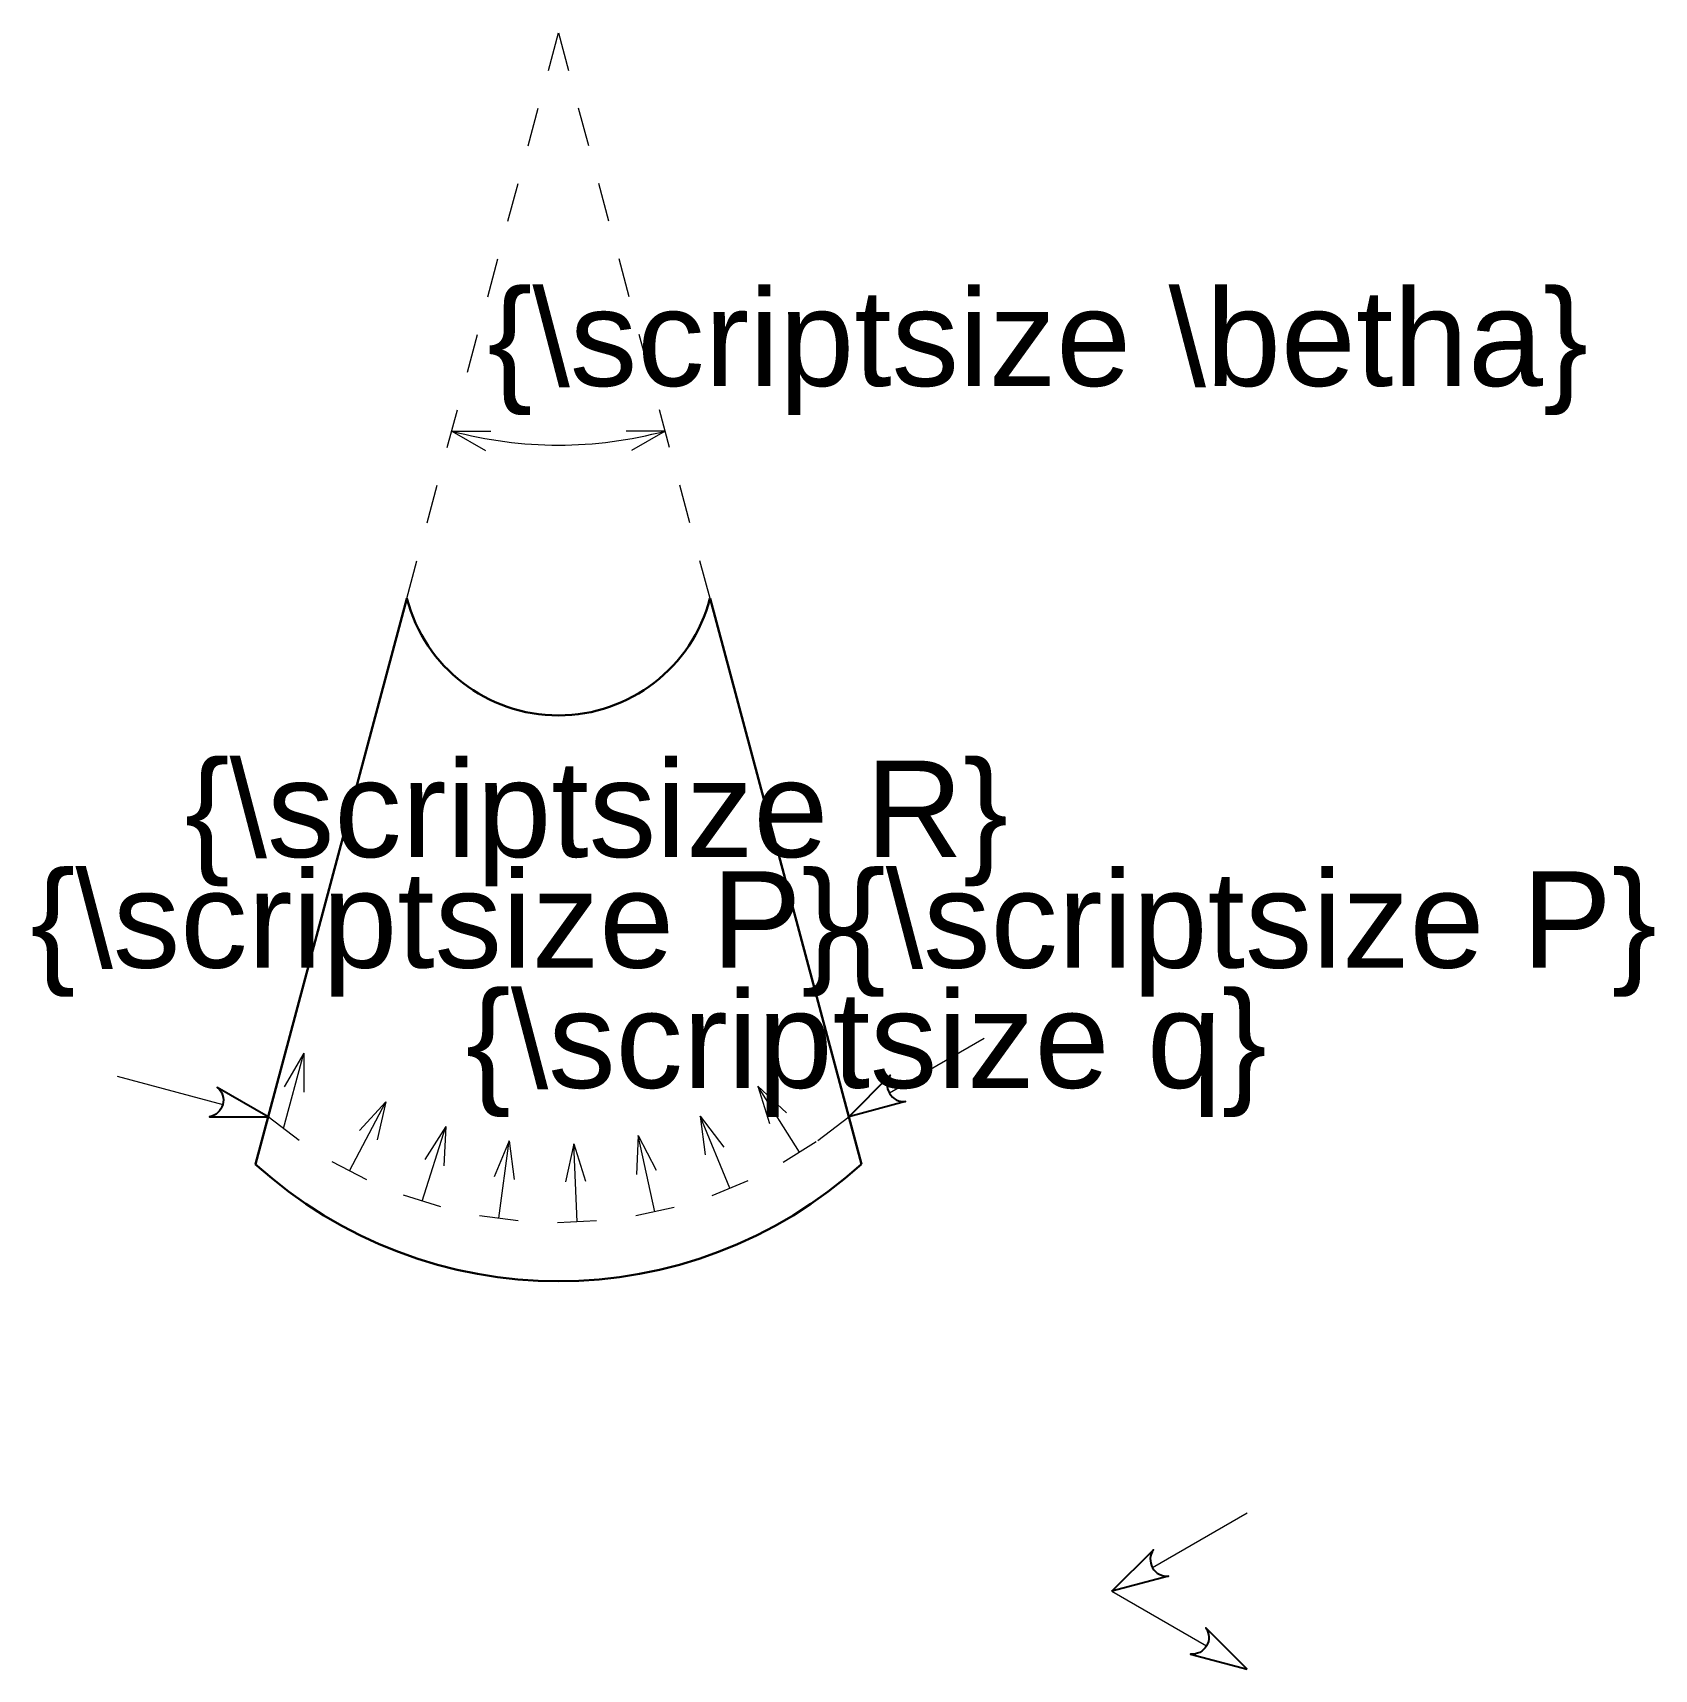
# Model space of a CAD drawing. Header units: millimetres. Extents: x 12.5 to 54, y -15.7 to 26.2.
import ezdxf
from ezdxf.enums import TextEntityAlignment as Align

# ---------------------------------------------------------------- set-up
doc = ezdxf.new("R2010")
doc.units = ezdxf.units.MM
for name, color, linetype, lineweight in [('1', 7, 'Continuous', 13), ('3', 7, 'Continuous', 30), ('text', 7, 'Continuous', 13)]:
    doc.layers.add(name, color=color, linetype=linetype, lineweight=lineweight)
doc.layers.add('arrow', color=7, linetype='Continuous')
doc.styles.get("Standard").update_dxf_attribs({"font": 'arial.ttf', "height": 2.47})

msp = doc.modelspace()

# ---------------------------------------------------------------- linework, layer by layer
at = {"layer": '1'}
for p, q in [((25.683, 25.223), (25.941, 26.189)), ((25.941, 26.189), (26.2, 25.223)), ((25.165, 23.291), (25.424, 24.257)), ((26.718, 23.291), (26.459, 24.257)), ((24.647, 21.36), (24.906, 22.325)), ((27.236, 21.36), (26.977, 22.325)), ((24.13, 19.428), (24.389, 20.394)), ((27.753, 19.428), (27.494, 20.394)), ((23.612, 17.496), (23.871, 18.462)), ((28.271, 17.496), (28.012, 18.462)), ((23.094, 15.564), (23.353, 16.53)), ((28.788, 15.564), (28.53, 16.53)), ((23.208, 15.988), (24.208, 15.988)), ((23.208, 15.988), (24.074, 15.488)), ((28.675, 15.988), (27.675, 15.988)), ((28.675, 15.988), (27.809, 15.488)), ((22.577, 13.632), (22.836, 14.598)), ((29.306, 13.632), (29.047, 14.598)), ((22.059, 11.7), (22.318, 12.666)), ((29.824, 11.7), (29.565, 12.666)), ((36.845, 0.426), (34.42, -0.974)), ((18.899, -1.879), (19.417, 0.053)), ((19.417, 0.053), (18.917, -0.813)), ((19.417, 0.053), (19.417, -0.947)), ((14.639, -0.539), (17.343, -1.264)), ((32.12, -2.484), (31.049, -0.795)), ((31.049, -0.795), (31.785, -1.472)), ((31.049, -0.795), (31.348, -1.749)), ((20.593, -2.963), (21.52, -1.191)), ((21.52, -1.191), (20.843, -1.927)), ((21.52, -1.191), (21.301, -2.167)), ((19.296, -2.183), (18.502, -1.574)), ((30.334, -3.409), (29.573, -1.559)), ((29.573, -1.559), (30.18, -2.354)), ((29.573, -1.559), (29.701, -2.551)), ((32.587, -2.183), (33.381, -1.574)), ((33.38, -1.572), (33.349, -1.601)), ((22.449, -3.736), (23.054, -1.83)), ((23.054, -1.83), (22.515, -2.672)), ((23.054, -1.83), (23.009, -2.829)), ((27.986, -2.056), (27.94, -3.055)), ((28.415, -4.009), (27.986, -2.056)), ((27.986, -2.056), (28.446, -2.944)), ((24.677, -2.193), (24.292, -3.116)), ((24.412, -4.176), (24.677, -2.193)), ((24.677, -2.193), (24.805, -3.185)), ((26.337, -2.269), (26.119, -3.245)), ((26.42, -4.268), (26.337, -2.269)), ((26.337, -2.269), (26.636, -3.224)), ((32.542, -2.215), (31.698, -2.752)), ((21.036, -3.194), (20.149, -2.732)), ((30.796, -3.217), (29.872, -3.6)), ((22.926, -3.887), (21.972, -3.586)), ((24.907, -4.241), (23.916, -4.11)), ((28.903, -3.901), (27.927, -4.118)), ((26.92, -4.246), (25.921, -4.29)), ((43.584, -11.728), (41.16, -13.128)), ((40.12, -13.728), (42.545, -15.128))]:
    msp.add_line(p, q, dxfattribs=at)
msp.add_arc((25.941, 26.189), 10.561, 255, 285, dxfattribs=at)
at = {"layer": '3'}
for p, q in [((18.177, -2.789), (22.059, 11.7)), ((33.706, -2.789), (29.824, 11.7))]:
    msp.add_line(p, q, dxfattribs=at)
for centre, radius, start, end in [((25.941, 12.714), 4.012, 194.6351, 345.3649), ((25.941, 5.759), 11.548, 227.7499, 312.2501)]:
    msp.add_arc(centre, radius, start, end, dxfattribs=at)
at = {"layer": 'arrow'}
for points in [[(18.502, -1.574), (17.203, -0.824, -0.641088), (17.002, -1.574), (18.502, -1.574)], [(33.381, -1.574), (34.441, -0.514, 0.641088), (34.83, -1.186), (33.381, -1.574)], [(40.12, -13.728), (41.181, -12.667, 0.641088), (41.569, -13.34), (40.12, -13.728)], [(43.584, -15.728), (42.524, -14.667, -0.641088), (42.135, -15.34), (43.584, -15.728)]]:
    msp.add_lwpolyline(points, format="xyb", dxfattribs=at)

# ---------------------------------------------------------------- texts
at = {"layer": 'text'}
for s, p in [('{\\scriptsize \\betha}', (24.123, 16.4)), ('{\\scriptsize R}', (16.365, 4.333)), ('{\\scriptsize P}', (12.417, 1.5)), ('{\\scriptsize P}', (33.174, 1.5)), ('{\\scriptsize q}', (23.569, -1.578))]:
    msp.add_text(s, height=2.47, dxfattribs=at).set_placement(p, align=Align.BOTTOM_LEFT)

doc.saveas('drawing.dxf')
